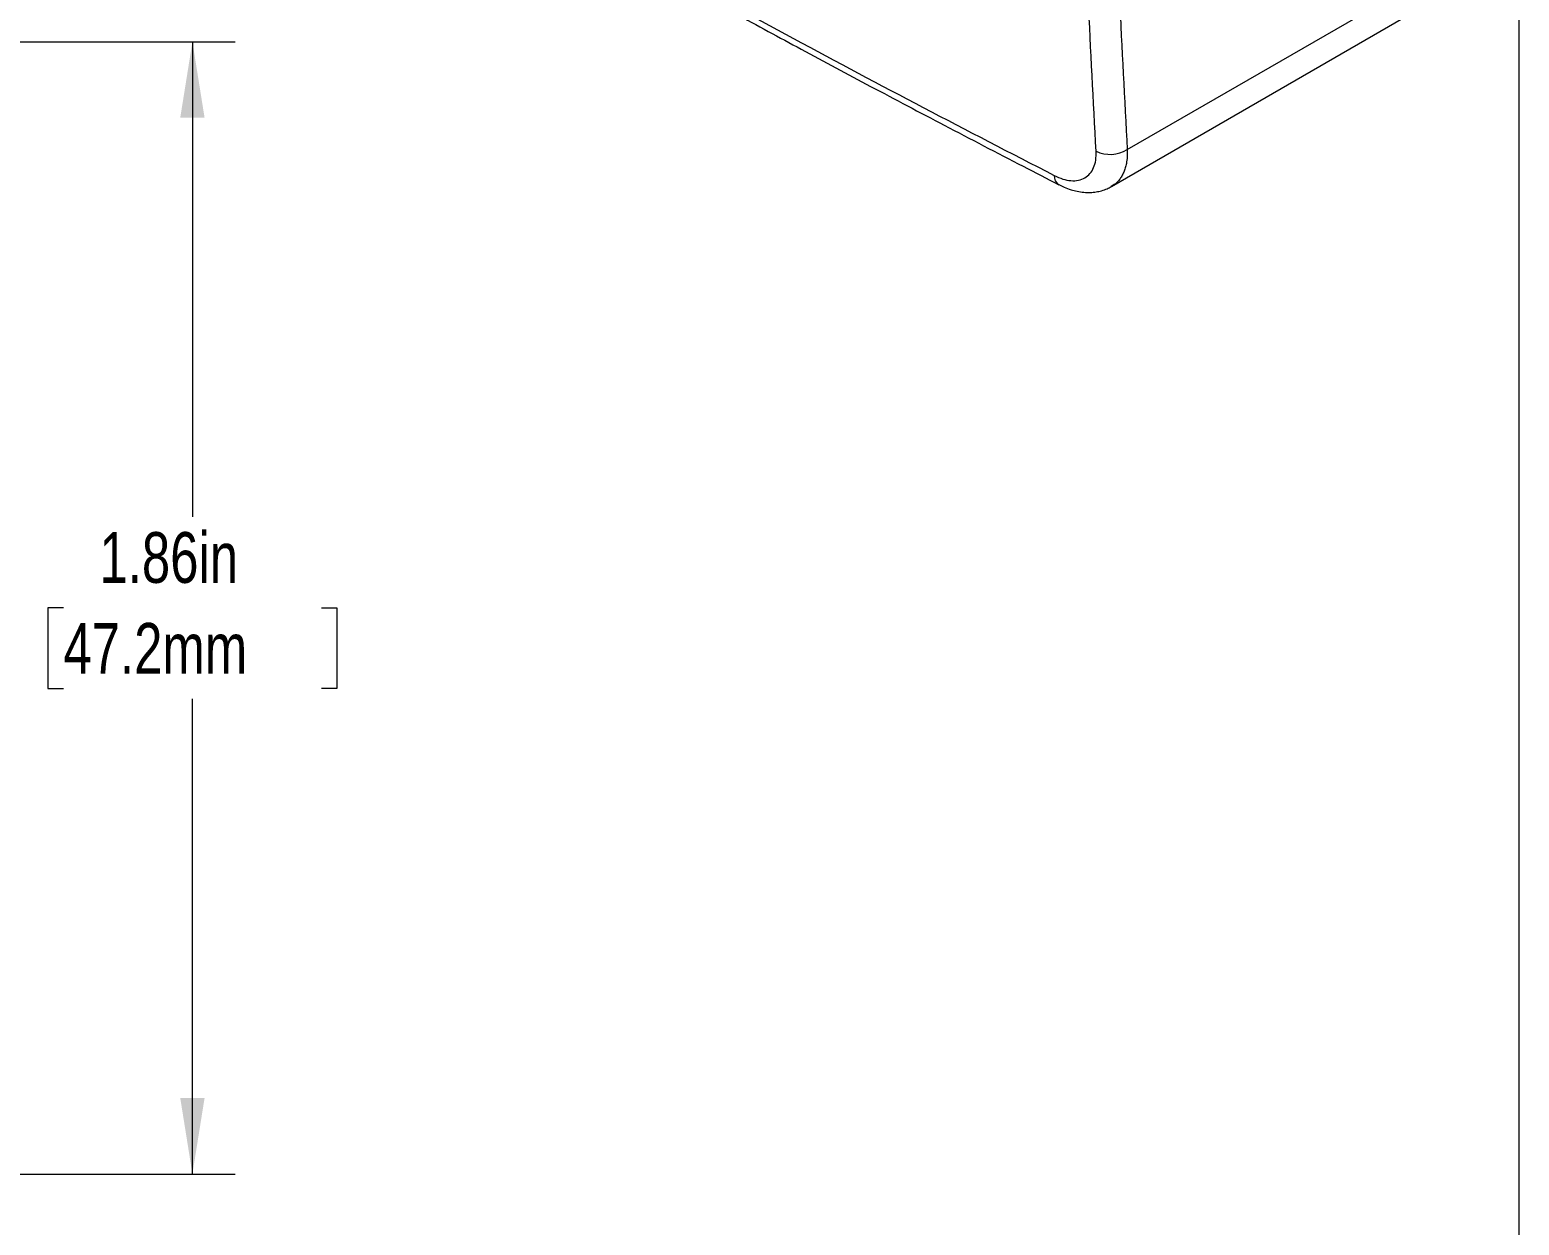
# Model space of a CAD drawing. Header units: inches. Extents: x 0.1 to 10.9, y 0 to 8.5.
# Drawn here: x 8.498 to 10.944, y 3.049 to 5.013 of the extents above; entities that cross this region are included whole.
import ezdxf

# ---------------------------------------------------------------- set-up
doc = ezdxf.new("R2010")
doc.units = ezdxf.units.IN
doc.header["$MEASUREMENT"] = 0
doc.styles.add('SLDTEXTSTYLE0', font='TXT', dxfattribs={"width": 0.75})
doc.dimstyles.new('SLDDIMSTYLE0', dxfattribs={"dimtxt": 0.083333, "dimasz": 0.125, "dimexe": 0, "dimexo": 0.0625, "dimgap": 0.020833, "dimtad": 0, "dimtih": 1, "dimtoh": 1, "dimrnd": 1e-09, "dimzin": 12, "dimdsep": 46, "dimtxsty": 'SLDTEXTSTYLE0', "dimsah": 1, "dimcen": 0.09, "dimadec": 0, "dimazin": 3, "dimtfac": 1, "dimtofl": 0, "dimtmove": 0, "dimatfit": 3, "dimfxl": 1, "dimfrac": 2, "dimtolj": 1, "dimtzin": 12, "dimarcsym": 0})

# ---------------------------------------------------------------- blocks, each defined once
blk = doc.blocks.new('_D_13')
at = {"color": 7, "linetype": 'Continuous', "lineweight": 18}
for p, q in [((8.3317, 4.9935), (8.8354, 4.9935)), ((8.7654, 4.9935), (8.7654, 4.2128)), ((8.5535, 4.0635), (8.5282, 4.0635)), ((8.5282, 4.0635), (8.5282, 3.9311)), ((8.9773, 4.0635), (9.0027, 4.0635)), ((9.0027, 4.0635), (9.0027, 3.9311)), ((8.5282, 3.9311), (8.5535, 3.9311)), ((8.7654, 3.1335), (8.7654, 3.9142)), ((9.0027, 3.9311), (8.9773, 3.9311)), ((8.3317, 3.1335), (8.8354, 3.1335))]:
    blk.add_line(p, q, dxfattribs=at)
for points in [[(8.7654, 4.9935), (8.7454, 4.8685), (8.7854, 4.8685)], [(8.7654, 3.1335), (8.7854, 3.2585), (8.7454, 3.2585)]]:
    blk.add_solid(points, dxfattribs=at)
at = {"color": 7, "linetype": 'Continuous', "lineweight": 18, "char_height": 0.08333, "attachment_point": 1, "style": 'SLDTEXTSTYLE0'}
for s, insert in [('1.86in', (8.6127, 4.1879)), ('47.2mm', (8.5535, 4.0386))]:
    blk.add_mtext(s, dxfattribs=dict(at, insert=insert))

msp = doc.modelspace()

# ---------------------------------------------------------------- linework, layer by layer
at = {"color": 7, "linetype": 'Continuous', "lineweight": 18}
for p, q in [((10.9445, 0.0356), (10.9445, 8.4506)), ((10.3008, 4.8162), (10.7826, 5.0944)), ((10.2747, 4.7555), (10.7546, 5.0326))]:
    msp.add_line(p, q, dxfattribs=at)
msp.add_arc((10.2725, 4.8637), 0.0553, 245.4048, 300.7876, dxfattribs=at)
at = {"color": 8, "linetype": 'Continuous', "lineweight": 18}
msp.add_arc((10.1979, 4.773), 0.0172, 177.2926, 236.5575, dxfattribs=at)
at = {"color": 7, "linetype": 'Continuous', "lineweight": 18}
for points, knots in [([(10.2495, 4.8134), (10.2404, 4.9797), (10.2324, 5.1466), (10.221, 5.4833), (10.2177, 5.6532), (10.2177, 5.997), (10.221, 6.1709), (10.2324, 6.5214), (10.2404, 6.6979), (10.2495, 6.8749)], [0, 0, 0, 0, 0.25, 0.25, 0.5, 0.5, 0.75, 0.75, 1, 1, 1, 1]), ([(10.3008, 6.8739), (10.2916, 6.6973), (10.2835, 6.5212), (10.2718, 6.1717), (10.2684, 5.9983), (10.2684, 5.6552), (10.2718, 5.4855), (10.2834, 5.1491), (10.2916, 4.9823), (10.3008, 4.8162)], [0, 0, 0, 0, 0.25, 0.25, 0.5, 0.5, 0.75, 0.75, 1, 1, 1, 1]), ([(8.5443, 5.7184), (8.6729, 5.6352), (8.8026, 5.5525), (9.0661, 5.3894), (9.3336, 5.2287), (9.6117, 5.0744), (9.8938, 4.9226), (10.0368, 4.8478), (10.1808, 4.7738)], [0, 0, 0, 0, 0.25, 0.25, 0.5, 0.75, 0.75, 1, 1, 1, 1]), ([(8.552, 5.7034), (8.5762, 5.6878), (8.6385, 5.6474), (8.7373, 5.5844), (8.8465, 5.5156), (8.9502, 5.451), (9.0531, 5.388), (9.1556, 5.3262), (9.258, 5.2656), (9.3573, 5.2079), (9.4554, 5.1519), (9.5549, 5.0961), (9.6583, 5.0391), (9.7668, 4.9802), (9.8812, 4.919), (10.0027, 4.8549), (10.1059, 4.8011), (10.1689, 4.7687), (10.1886, 4.7586)], [0, 0, 0, 0, 0.047076, 0.121349, 0.190785, 0.2564, 0.318895, 0.385087, 0.448291, 0.508905, 0.567515, 0.626936, 0.688562, 0.75272, 0.819871, 0.890639, 0.965907, 1, 1, 1, 1]), ([(10.1808, 4.7738), (10.1856, 4.7713), (10.1903, 4.7694), (10.1995, 4.7665), (10.204, 4.7656), (10.2126, 4.7649), (10.2167, 4.7652), (10.2243, 4.7667), (10.2279, 4.768), (10.2374, 4.7735), (10.2424, 4.7793), (10.2487, 4.7941), (10.25, 4.8033), (10.2495, 4.8134)], [0, 0, 0, 0, 0.125, 0.125, 0.25, 0.25, 0.375, 0.375, 0.5, 0.5, 0.75, 0.75, 1, 1, 1, 1]), ([(10.1885, 4.7587), (10.1914, 4.7572), (10.1979, 4.7539), (10.2079, 4.7503), (10.2188, 4.7475), (10.2294, 4.7459), (10.2399, 4.7456), (10.2496, 4.7466), (10.2588, 4.7486), (10.2673, 4.7515), (10.2723, 4.7543), (10.2745, 4.7555)], [0, 0, 0, 0, 0.101483, 0.230689, 0.345643, 0.469719, 0.591597, 0.698684, 0.802631, 0.914993, 1, 1, 1, 1])]:
    msp.add_open_spline(points, degree=3, knots=knots, dxfattribs=at)
at = {"color": 8, "linetype": 'Continuous', "lineweight": 18}
msp.add_open_spline([(10.3008, 4.8162), (10.3008, 4.8123), (10.3009, 4.8043), (10.2996, 4.7944), (10.2975, 4.786), (10.295, 4.779), (10.2918, 4.7726), (10.288, 4.7669), (10.2826, 4.7607), (10.2776, 4.7576), (10.2745, 4.7557)], degree=3, knots=[0, 0, 0, 0, 0.142098, 0.286006, 0.391379, 0.497486, 0.604727, 0.713523, 0.818595, 1, 1, 1, 1], dxfattribs=at)

# ---------------------------------------------------------------- dimensions: what is measured, and where the dimension line sits
at = {"color": 7, "linetype": 'Continuous', "lineweight": 18}
dim = msp.add_linear_dim(base=(8.7654, 3.1335), p1=(8.2817, 4.9935), p2=(8.2817, 3.1335), angle=90, dimstyle='SLDDIMSTYLE0', dxfattribs=at)
dim.commit()
dim.dimension.update_dxf_attribs({"geometry": '_D_13', "text_midpoint": (8.7654, 4.0635), "dimtype": 160})

doc.saveas('drawing.dxf')
